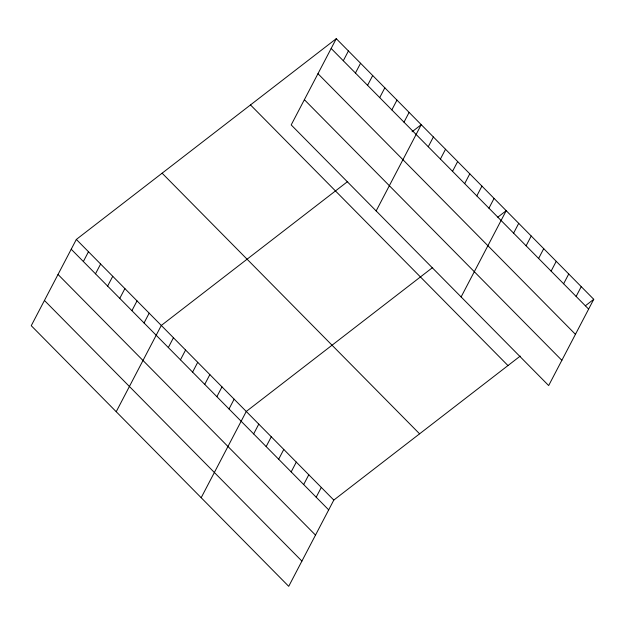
<?xml version="1.0" encoding="UTF-8"?>
<svg xmlns="http://www.w3.org/2000/svg" width="625" height="625" viewBox="0 0 625 625"><rect width="100%" height="100%" fill="white"/><g stroke="black" fill="none" stroke-linecap="round" stroke-linejoin="round"><path stroke-width="0.94" d="M336.281 38.672L291.188 124.922L548.664 385.555L593.75 299.305L336.281 38.672L76.336 239.445L31.25 325.695L288.719 586.328L333.812 500.078L520.227 356.094M83.359 261.523L88.477 251.734M95.5 273.812L100.617 264.023M107.633 286.094L112.75 276.305M119.773 298.383L124.891 288.594M131.914 310.672L137.031 300.883M144.047 322.961L149.164 313.172M116.219 411.703L161.305 325.453L347.719 181.469M168.328 347.531L173.445 337.742M180.461 359.82L185.578 350.031M343.305 60.75L348.422 50.961M192.602 372.102L197.719 362.312M355.438 73.039L360.555 63.25M204.734 384.391L209.859 374.602M367.578 85.32L372.695 75.531M216.875 396.68L221.992 386.891M379.711 97.609L384.828 87.82M229.016 408.969L234.133 399.18M391.852 109.898L396.969 100.109M201.18 497.711L246.266 411.461L432.688 267.477M403.992 122.18L409.109 112.391M253.656 433.914L258.773 424.125M376.156 210.93L421.242 124.68L412.055 131.781M266.164 446.57L271.281 436.781M428.266 146.758L433.383 136.969M278.672 459.234L283.789 449.445M440.406 159.047L445.523 149.258M291.172 471.891L296.289 462.102M452.539 171.328L457.656 161.539M303.68 484.547L308.797 474.758M464.68 183.617L469.797 173.828M316.188 497.211L321.305 487.422M476.82 195.906L481.938 186.117M488.953 208.195L494.07 198.406M461.117 296.938L506.211 210.688L497.789 217.195M513.602 233.141L518.719 223.352M526.102 245.797L531.219 236.008M538.609 258.461L543.727 248.664M551.117 271.117L556.234 261.328M563.617 283.773L568.742 273.984M576.125 296.438L581.242 286.648M585.328 305.812L593.75 299.305M331.164 48.461L588.633 309.094M317.969 73.695L575.445 334.328M304.383 99.688L561.852 360.32M250.5 104.93L507.969 365.562M162.117 173.188L419.586 433.82M76.336 239.445L333.812 500.078M71.219 249.234L328.688 509.867M58.031 274.469L315.5 535.102M44.438 300.461L301.906 561.094"/></g></svg>
